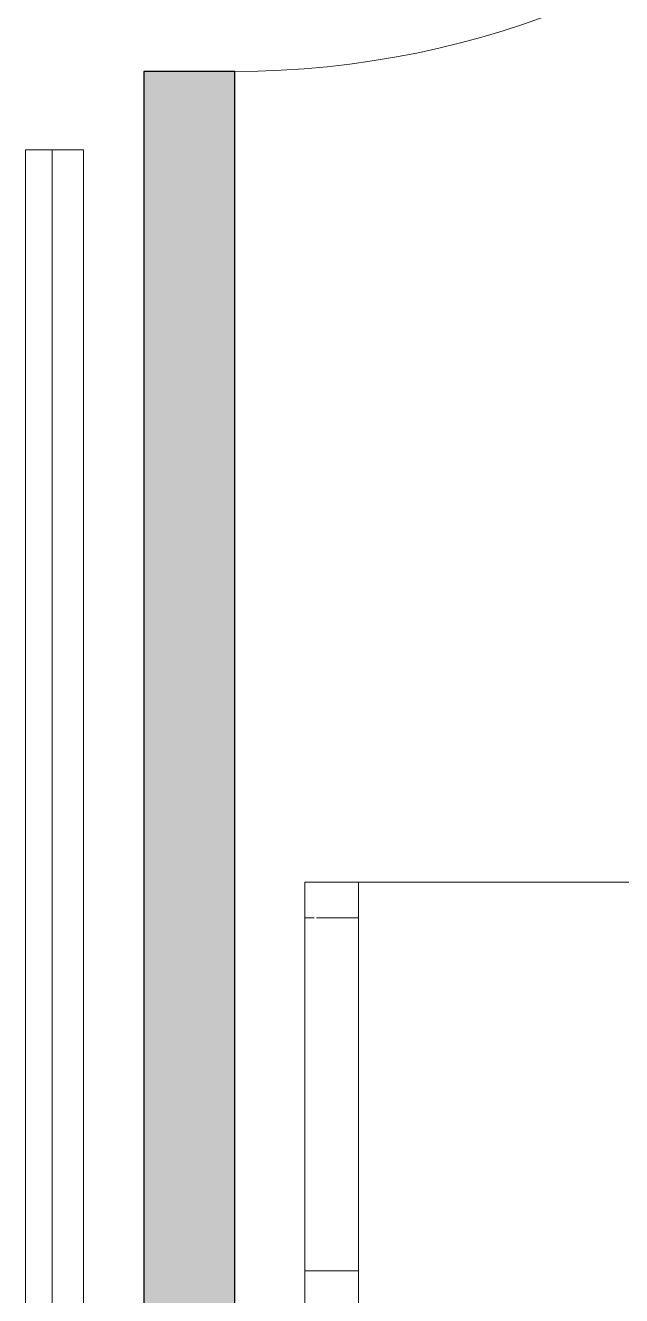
# Model space of a CAD drawing. Header units: millimetres. Extents: x 155927 to 295199, y -4084 to 97293.
# Drawn here: x 162618 to 163286, y 20774 to 22194 of the extents above; entities that cross this region are included whole.
import ezdxf

# ---------------------------------------------------------------- set-up
doc = ezdxf.new("R2010")
doc.units = ezdxf.units.MM
doc.header["$MEASUREMENT"] = 0
for name, color, linetype, lineweight in [('A-DOOR', 4, 'CONTINUOUS', 9), ('A-WALL-PATT', 7, 'CONTINUOUS', 9), ('I-FURN', 8, 'CONTINUOUS', 9), ('I-WALL', 7, 'CONTINUOUS', 9)]:
    doc.layers.add(name, color=color, linetype=linetype, lineweight=lineweight)

msp = doc.modelspace()

# ---------------------------------------------------------------- hatches: boundary and pattern name
at = {"layer": 'A-WALL-PATT'}
h = msp.add_hatch(color=256, dxfattribs=at)
h.paths.add_polyline_path([(162852.8, 15209.6), (162852.8, 15407.6), (162750.8, 15407.6), (162750.8, 15209.6)], flags=0)
h.paths.add_polyline_path([(162852.8, 18407.6), (162852.8, 22143.1), (162750.8, 22143.1), (162750.8, 18407.6)], flags=0)
h.paths.add_polyline_path([(162852.8, 23153.1), (162852.8, 23250.6), (162750.8, 23250.6), (162750.8, 23153.1)], flags=0)

# ---------------------------------------------------------------- linework, layer by layer
at = {"layer": 'A-DOOR'}
msp.add_arc((162852.8, 23153.1), 1010, 270, 0, dxfattribs=at)
at = {"layer": 'I-FURN'}
for p, q in [((162618.4, 18455.5), (162618.4, 22055.5)), ((162618.4, 22055.5), (162648.4, 22055.5)), ((162648.4, 22055.5), (162648.4, 18455.5)), ((162648.4, 22055.5), (162648.4, 18455.5)), ((162683.4, 22055.5), (162648.4, 22055.5)), ((162683.4, 18455.5), (162683.4, 22055.5)), ((162931.1, 20802.1), (162931.1, 21236.7)), ((162931.1, 21236.7), (162931.1, 21196.7)), ((162991.1, 21236.7), (162931.1, 21236.7)), ((162991.1, 21236.7), (162931.1, 21236.7)), ((164331.1, 21236.7), (162931.1, 21236.7)), ((162931.1, 21236.7), (162931.1, 20436.7)), ((162931.1, 20436.7), (162931.1, 21236.7)), ((162931.1, 21236.7), (164331.1, 21236.7)), ((162991.1, 21197.2), (162991.1, 21236.7)), ((162991.1, 21236.7), (162991.1, 20802.1)), ((162931.1, 21196.7), (162931.1, 19676.7)), ((162941.7, 21196.7), (162931.1, 21196.7)), ((162941.7, 21196.7), (162931.1, 21196.7)), ((162991.1, 21196.7), (162944, 21196.7)), ((162991.1, 21196.7), (162944, 21196.7)), ((162991.1, 19676.7), (162991.1, 21196.7)), ((162931.1, 20671.7), (162931.1, 20802.1)), ((162991.1, 20802.1), (162931.1, 20802.1)), ((162991.1, 20802.1), (162931.1, 20802.1)), ((162991.1, 20802.1), (162991.1, 20671.7))]:
    msp.add_line(p, q, dxfattribs=at)
at = {"layer": 'I-WALL', "lineweight": 30}
for p, q in [((162750.8, 22143.1), (162750.8, 18407.6)), ((162852.8, 22143.1), (162750.8, 22143.1)), ((162852.8, 18407.6), (162852.8, 22143.1))]:
    msp.add_line(p, q, dxfattribs=at)

doc.saveas('drawing.dxf')
